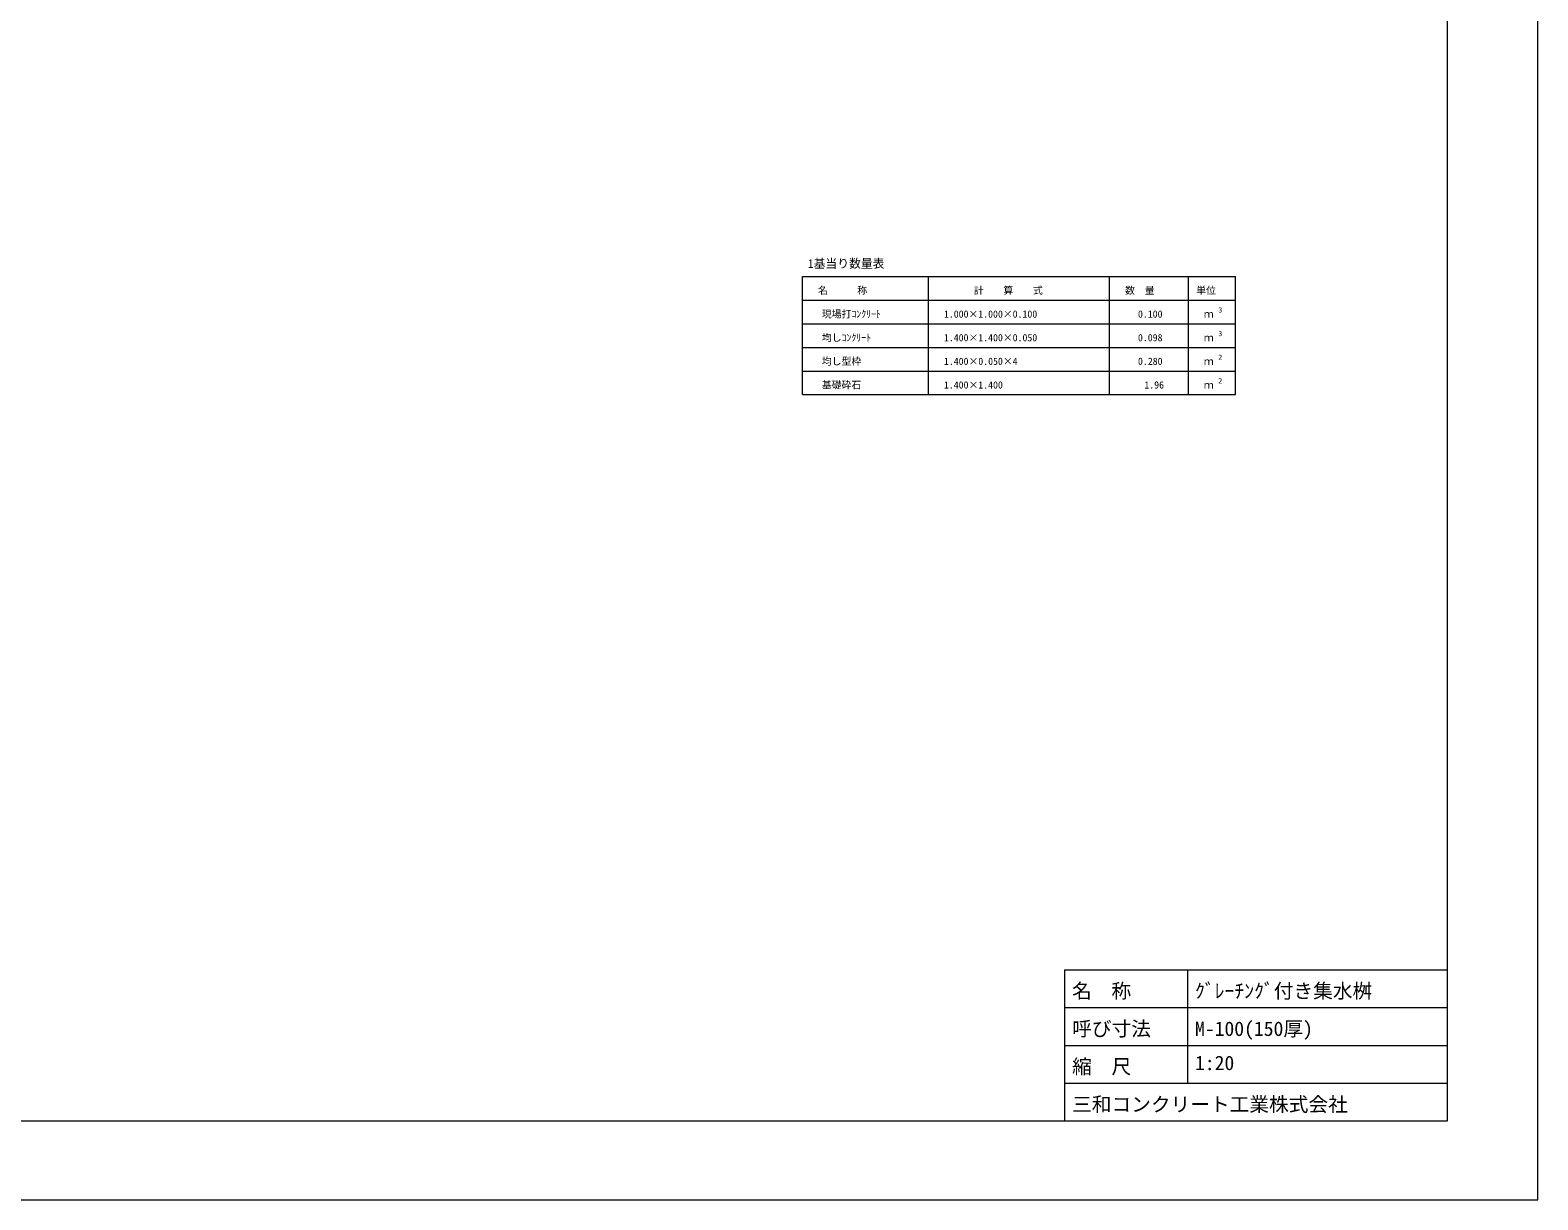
# Model space of a CAD drawing. Units: millimetres on the paper. Extents: x 0 to 841, y 0 to 594.
# Drawn here: x 458.1 to 841, y 0 to 297 of the extents above; entities that cross this region are included whole.
import ezdxf
from ezdxf.enums import TextEntityAlignment as Align

# ---------------------------------------------------------------- set-up
doc = ezdxf.new("R2010")
doc.units = ezdxf.units.MM
for name, color, linetype, lineweight in [('D-MTR-FRAM（材料表図枠）', 2, 'Continuous', 18), ('D-TTL(外枠）', 2, 'Continuous', 18), ('DEFPOINTS_2', 8, 'Continuous', 18)]:
    doc.layers.add(name, color=color, linetype=linetype, lineweight=lineweight)
for name, color, linetype in [('D-MTR-TXT(文字列）', 7, 'Continuous'), ('D-MTR（材料表タイトル）', 7, 'Continuous'), ('D-TTL-TXT（文字）', 7, 'Continuous')]:
    doc.layers.add(name, color=color, linetype=linetype)
doc.styles.add('ＭＳ ゴシック', font='')
doc.styles.get('ＭＳ ゴシック').set_extended_font_data('MS Gothic')

msp = doc.modelspace()

# ---------------------------------------------------------------- linework, layer by layer
at = {"layer": 'D-MTR-FRAM（材料表図枠）'}
for p, q in [((654.253, 234.455), (764.253, 234.455)), ((654.253, 204.455), (654.253, 234.455)), ((686.253, 204.455), (686.253, 234.455)), ((732.253, 204.455), (732.253, 234.455)), ((752.253, 204.455), (752.253, 234.455)), ((764.253, 204.455), (764.253, 234.455)), ((654.253, 228.455), (764.253, 228.455)), ((654.253, 228.455), (764.253, 228.455)), ((654.253, 222.455), (764.253, 222.455)), ((654.253, 222.455), (764.253, 222.455)), ((654.253, 216.455), (764.253, 216.455)), ((654.253, 210.455), (764.253, 210.455)), ((654.253, 204.455), (764.253, 204.455))]:
    msp.add_line(p, q, dxfattribs=at)
at = {"layer": 'D-TTL(外枠）'}
for p, q in [((818, 574), (818, 20)), ((720.8, 58.4), (818, 58.4)), ((720.8, 58.4), (720.8, 20)), ((752, 58.4), (752, 29.6)), ((720.8, 48.8), (818, 48.8)), ((720.8, 39.2), (818, 39.2)), ((720.8, 29.6), (818, 29.6)), ((818, 20), (23, 20))]:
    msp.add_line(p, q, dxfattribs=at)
at = {"layer": 'DEFPOINTS_2'}
for p, q in [((841, 0), (841, 594)), ((0, 0), (841, 0))]:
    msp.add_line(p, q, dxfattribs=at)

# ---------------------------------------------------------------- texts
at = {"layer": 'D-MTR-TXT(文字列）', "style": 'ＭＳ ゴシック'}
for s, height, p in [('名\u3000\u3000\u3000称', 1.833, (658.176, 229.455)), ('計\u3000\u3000算\u3000\u3000式', 1.833, (697.782, 229.455)), ('数\u3000量', 1.833, (736.176, 229.455)), ('単位', 1.833, (754.249, 229.455)), ('現場打ｺﾝｸﾘｰﾄ', 1.833, (659.176, 223.455)), ('3', 1.32, (759.834, 224.905)), ('1.000×1.000×0.100', 1.833, (690.176, 223.455)), ('0.100', 1.833, (739.451, 223.455)), ('ｍ', 1.833, (756.176, 223.455)), ('均しｺﾝｸﾘｰﾄ', 1.833, (659.176, 217.455)), ('1.400×1.400×0.050', 1.833, (690.176, 217.455)), ('0.098', 1.833, (739.451, 217.455)), ('ｍ', 1.833, (756.176, 217.455)), ('3', 1.32, (759.834, 218.905)), ('2', 1.32, (759.834, 212.905)), ('均し型枠', 1.833, (659.176, 211.455)), ('1.400×0.050×4', 1.833, (690.176, 211.455)), ('0.280', 1.833, (739.451, 211.455)), ('ｍ', 1.833, (756.176, 211.455)), ('基礎砕石', 1.833, (659.176, 205.455)), ('1.400×1.400', 1.833, (690.176, 205.455)), ('1.96', 1.833, (741.076, 205.455)), ('ｍ', 1.833, (756.176, 205.455)), ('2', 1.32, (759.834, 206.905))]:
    msp.add_text(s, height=height, dxfattribs=at).set_placement(p, align=Align.BOTTOM_LEFT)
at = {"layer": 'D-MTR（材料表タイトル）', "style": 'ＭＳ ゴシック'}
msp.add_text('1基当り数量表', height=2.199, dxfattribs=at).set_placement((655.595, 235.98), align=Align.BOTTOM_LEFT)
at = {"layer": 'D-TTL-TXT（文字）', "style": 'ＭＳ ゴシック'}
for s, p in [('名\u3000称', (722.731, 50.114)), ('ｸﾞﾚｰﾁﾝｸﾞ付き集水桝', (753.931, 50.114)), ('呼び寸法', (722.731, 40.514)), ('M-100(150厚)', (753.931, 40.514)), ('縮\u3000尺', (722.731, 30.914)), ('1:20', (753.931, 31.827)), ('三和コンクリート工業株式会社', (722.731, 21.314))]:
    msp.add_text(s, height=3.666, dxfattribs=at).set_placement(p, align=Align.BOTTOM_LEFT)

doc.saveas('drawing.dxf')
